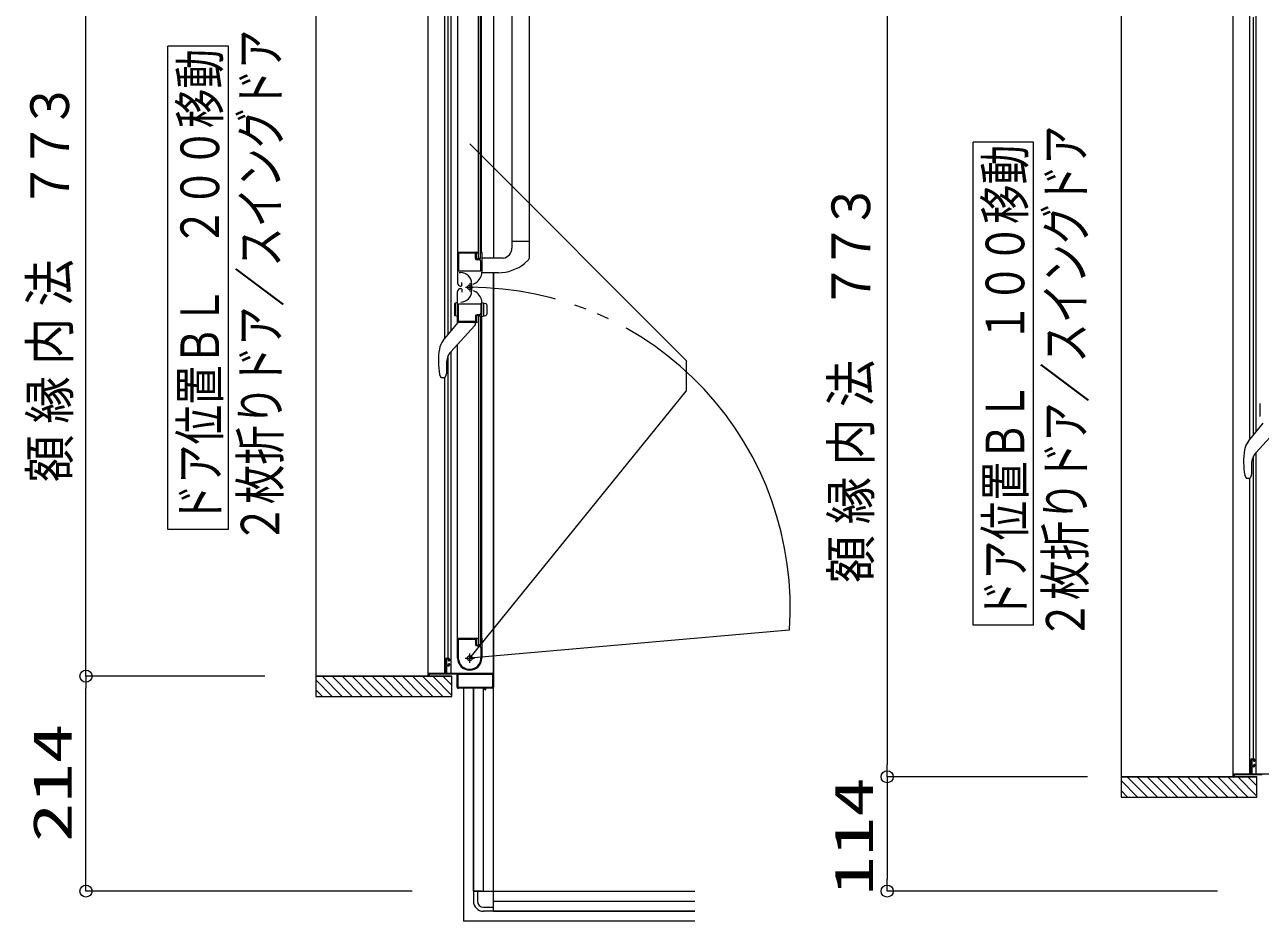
# Model space of a CAD drawing. Units: millimetres on the paper. Extents: x -305 to 305, y -152 to 152.
# Drawn here: x -90.7 to -29.3, y 31.1 to 75.6 of the extents above; entities that cross this region are included whole.
import ezdxf
from ezdxf.enums import TextEntityAlignment as Align

# ---------------------------------------------------------------- set-up
doc = ezdxf.new("R2010")
doc.units = ezdxf.units.MM
doc.linetypes.add('LONG_CHAIN', pattern=[21, 18, -1, 1, -1])
doc.linetypes.add('LONG_DOUBLE_CHAIN', pattern=[21.8, 18, -1, 0.6, -0.6, 0.6, -1])
doc.layers.add('0-0_0', color=7, linetype='Continuous', lineweight=9)
doc.layers.add('0-1_VIEW0001', color=7, linetype='Continuous', lineweight=9)
doc.styles.add('ＭＳ ゴシック', font='')
doc.styles.get('ＭＳ ゴシック').set_extended_font_data('MS Gothic')

# ---------------------------------------------------------------- blocks, each defined once
blk = doc.blocks.new('_ORIGIN')
at = {"layer": '0-0_0'}
blk.add_line((0, 0), (-1, 0), dxfattribs=at)
blk.add_circle((0, 0), 0.5, dxfattribs=at)

msp = doc.modelspace()

# ---------------------------------------------------------------- linework, layer by layer
at = {"layer": '0-1_VIEW0001'}
for p, q in [((-76.259, 82.847), (-76.259, 42.248)), ((-70.684, 43.398), (-70.684, 81.748)), ((-69.857, 60.019), (-69.857, 81.748)), ((-69.541, 60.403), (-69.541, 81.748)), ((-87.683, 43.853), (-87.683, 81.303)), ((-69.681, 60.233), (-69.681, 80.998)), ((-69.219, 80.999), (-69.219, 64.323)), ((-68.184, 63.998), (-68.184, 80.323)), ((-68.084, 63.998), (-68.084, 80.323)), ((-68.034, 64.323), (-68.034, 79.998)), ((-67.434, 80.298), (-67.434, 64.024)), ((-66.519, 79.448), (-66.519, 64.874)), ((-65.669, 79.448), (-65.669, 64.012)), ((-36.259, 77.847), (-36.259, 37.248)), ((-30.684, 38.398), (-30.684, 76.748)), ((-29.857, 55.019), (-29.857, 76.748)), ((-29.541, 55.403), (-29.541, 76.748)), ((-47.881, 76.304), (-47.881, 38.854)), ((-29.681, 55.233), (-29.681, 75.998)), ((-80.61, 74.548), (-83.61, 74.548)), ((-83.61, 50.548), (-83.61, 74.548)), ((-80.61, 50.548), (-80.61, 74.548)), ((-40.61, 69.785), (-43.61, 69.785)), ((-43.61, 45.785), (-43.61, 69.785)), ((-40.61, 45.785), (-40.61, 69.785)), ((-66.524, 64.874), (-66.524, 64.519)), ((-66.524, 64.874), (-65.669, 64.874)), ((-69.219, 64.354), (-69.219, 62.784)), ((-69.219, 64.323), (-68.268, 64.323)), ((-69.169, 64.263), (-69.169, 63.403)), ((-68.344, 64.273), (-69.159, 64.273)), ((-68.329, 64.008), (-68.329, 64.258)), ((-68.284, 64.023), (-68.284, 64.248)), ((-68.246, 64.302), (-68.255, 64.316)), ((-68.139, 63.933), (-68.254, 63.933)), ((-68.244, 64.288), (-68.244, 64.294)), ((-68.109, 63.973), (-68.234, 63.973)), ((-68.084, 63.998), (-68.184, 63.998)), ((-68.073, 64.316), (-68.082, 64.302)), ((-68.064, 63.408), (-68.064, 63.858)), ((-68.034, 64.323), (-68.061, 64.323)), ((-68.019, 64.308), (-68.019, 63.322)), ((-66.955, 64.024), (-68.009, 64.024)), ((-65.894, 63.761), (-65.697, 63.944)), ((-69.159, 63.393), (-68.079, 63.393)), ((-69.145, 63.303), (-69.065, 63.303)), ((-67.191, 63.298), (-68.009, 63.296)), ((-67.434, 31.573), (-67.434, 63.298)), ((-67.434, 63.298), (-67.434, 42.698)), ((-69.069, 62.633), (-69.039, 62.633)), ((-69.014, 62.658), (-69.014, 62.808)), ((-68.525, 62.763), (-68.525, 62.383)), ((-68.449, 62.727), (-68.319, 62.802)), ((-69.219, 60.793), (-69.219, 62.363)), ((-69.069, 62.513), (-69.039, 62.513)), ((-69.014, 62.488), (-69.014, 62.338)), ((-68.449, 62.419), (-68.319, 62.344)), ((-69.369, 61.756), (-69.369, 61.19)), ((-69.319, 61.149), (-69.319, 61.796)), ((-69.169, 60.883), (-69.169, 61.743)), ((-69.159, 61.753), (-68.079, 61.753)), ((-68.064, 61.738), (-68.064, 61.288)), ((-68.019, 60.838), (-68.019, 61.824)), ((-68.019, 61.823), (-67.825, 61.77)), ((-67.919, 61.149), (-67.919, 61.796)), ((-67.769, 61.698), (-67.769, 61.247)), ((-69.932, 59.928), (-69.194, 60.823)), ((-69.219, 61.123), (-69.343, 61.156)), ((-68.268, 60.823), (-69.209, 60.823)), ((-68.344, 60.873), (-69.159, 60.873)), ((-68.344, 60.823), (-68.344, 60.732)), ((-68.329, 61.138), (-68.329, 60.888)), ((-68.284, 61.123), (-68.284, 60.898)), ((-68.246, 60.845), (-68.255, 60.83)), ((-68.139, 61.213), (-68.254, 61.213)), ((-68.244, 60.858), (-68.244, 60.852)), ((-68.109, 61.173), (-68.234, 61.173)), ((-68.184, 61.148), (-68.184, 44.823)), ((-68.084, 61.148), (-68.184, 61.148)), ((-68.084, 61.148), (-68.084, 44.823)), ((-68.073, 60.83), (-68.082, 60.845)), ((-68.034, 60.823), (-68.061, 60.823)), ((-68.034, 60.823), (-68.034, 45.148)), ((-68.019, 61.123), (-67.825, 61.175)), ((-68.373, 60.661), (-69.551, 59.373)), ((-69.219, 44.148), (-69.219, 59.736)), ((-69.681, 44.148), (-69.681, 59.188)), ((-69.541, 43.398), (-69.541, 59.385)), ((-69.778, 58.789), (-69.778, 58.27)), ((-70.112, 58.236), (-70.068, 58.121)), ((-70.041, 58.087), (-70.068, 58.121)), ((-70.041, 58.087), (-70.04, 58.086)), ((-69.916, 58.073), (-69.998, 58.073)), ((-69.857, 43.398), (-69.857, 58.073)), ((-69.84, 58.109), (-69.841, 58.106)), ((-29.369, 56.756), (-29.369, 56.19)), ((-29.932, 54.928), (-29.194, 55.823)), ((-28.373, 55.661), (-29.551, 54.373)), ((-29.681, 39.148), (-29.681, 54.188)), ((-29.541, 38.398), (-29.541, 54.385)), ((-29.778, 53.789), (-29.778, 53.27)), ((-30.112, 53.236), (-30.068, 53.121)), ((-30.041, 53.087), (-30.068, 53.121)), ((-30.041, 53.087), (-30.04, 53.086)), ((-29.916, 53.073), (-29.998, 53.073)), ((-29.857, 38.398), (-29.857, 53.073)), ((-29.84, 53.109), (-29.841, 53.106)), ((-80.61, 50.548), (-83.61, 50.548)), ((-40.61, 45.785), (-43.61, 45.785)), ((-69.209, 45.148), (-68.268, 45.148)), ((-69.169, 44.074), (-69.169, 45.088)), ((-69.159, 45.098), (-68.339, 45.098)), ((-68.329, 45.088), (-68.329, 44.828)), ((-68.284, 45.073), (-68.284, 44.848)), ((-68.255, 45.141), (-68.246, 45.127)), ((-68.244, 45.119), (-68.244, 45.113)), ((-68.184, 44.823), (-68.084, 44.823)), ((-68.082, 45.127), (-68.073, 45.141)), ((-68.061, 45.148), (-68.034, 45.148)), ((-68.019, 45.133), (-68.019, 44.148)), ((-68.254, 44.753), (-68.139, 44.753)), ((-68.234, 44.798), (-68.109, 44.798)), ((-68.064, 44.678), (-68.064, 44.148)), ((-69.819, 43.413), (-69.819, 44.098)), ((-69.769, 44.148), (-69.669, 44.148)), ((-69.769, 44.078), (-69.769, 43.808)), ((-69.769, 43.733), (-69.769, 43.413)), ((-69.684, 44.093), (-69.754, 44.093)), ((-69.754, 43.793), (-69.684, 43.793)), ((-69.669, 43.748), (-69.754, 43.748)), ((-69.669, 44.033), (-69.669, 44.078)), ((-69.669, 43.808), (-69.669, 43.853)), ((-69.634, 44.018), (-69.654, 44.018)), ((-69.654, 43.868), (-69.634, 43.868)), ((-69.619, 44.098), (-69.619, 44.033)), ((-69.619, 43.853), (-69.619, 43.798)), ((-78.799, 43.253), (-87.683, 43.253)), ((-78.799, 43.253), (-87.683, 43.253)), ((-76.259, 43.248), (-69.509, 43.248)), ((-76.259, 43.063), (-75.444, 42.248)), ((-75.949, 43.248), (-74.949, 42.248)), ((-75.454, 43.248), (-74.454, 42.248)), ((-74.959, 43.248), (-73.959, 42.248)), ((-74.459, 43.248), (-73.459, 42.248)), ((-73.959, 43.248), (-72.959, 42.248)), ((-73.459, 43.248), (-72.459, 42.248)), ((-72.959, 43.248), (-71.959, 42.248)), ((-72.459, 43.248), (-71.459, 42.248)), ((-71.959, 43.248), (-70.959, 42.248)), ((-71.459, 43.248), (-70.459, 42.248)), ((-70.959, 43.248), (-69.959, 42.248)), ((-70.684, 43.263), (-70.684, 43.383)), ((-70.669, 43.398), (-69.834, 43.398)), ((-70.634, 43.333), (-70.634, 43.263)), ((-69.249, 43.348), (-70.619, 43.348)), ((-70.459, 43.248), (-69.509, 42.298)), ((-69.959, 43.248), (-69.509, 42.798)), ((-69.754, 43.398), (-67.459, 43.398)), ((-69.234, 42.698), (-69.234, 43.333)), ((-69.189, 42.708), (-69.189, 43.333)), ((-69.174, 43.348), (-67.494, 43.348)), ((-67.479, 43.333), (-67.479, 42.708)), ((-87.683, 33.173), (-87.683, 42.653)), ((-76.259, 42.568), (-75.939, 42.248)), ((-67.889, 42.648), (-69.184, 42.648)), ((-67.494, 42.693), (-69.174, 42.693)), ((-68.434, 42.648), (-68.434, 32.573)), ((-68.434, 32.573), (-68.434, 42.648)), ((-67.934, 32.573), (-67.934, 42.648)), ((-67.874, 42.583), (-67.874, 42.633)), ((-67.844, 42.573), (-67.864, 42.573)), ((-67.834, 42.633), (-67.834, 42.583)), ((-67.484, 42.648), (-67.819, 42.648)), ((-29.819, 38.413), (-29.819, 39.098)), ((-29.769, 39.148), (-29.669, 39.148)), ((-29.769, 39.078), (-29.769, 38.808)), ((-29.769, 38.733), (-29.769, 38.413)), ((-29.684, 39.093), (-29.754, 39.093)), ((-29.754, 38.793), (-29.684, 38.793)), ((-29.669, 38.748), (-29.754, 38.748)), ((-29.669, 39.033), (-29.669, 39.078)), ((-29.669, 38.808), (-29.669, 38.853)), ((-29.634, 39.018), (-29.654, 39.018)), ((-29.654, 38.868), (-29.634, 38.868)), ((-29.619, 39.098), (-29.619, 39.033)), ((-29.619, 38.853), (-29.619, 38.798)), ((-37.923, 38.254), (-47.881, 38.254)), ((-37.923, 38.254), (-47.881, 38.254)), ((-36.259, 38.248), (-29.509, 38.248)), ((-36.259, 38.063), (-35.444, 37.248)), ((-35.949, 38.248), (-34.949, 37.248)), ((-35.454, 38.248), (-34.454, 37.248)), ((-34.959, 38.248), (-33.959, 37.248)), ((-34.459, 38.248), (-33.459, 37.248)), ((-33.959, 38.248), (-32.959, 37.248)), ((-33.459, 38.248), (-32.459, 37.248)), ((-32.959, 38.248), (-31.959, 37.248)), ((-32.459, 38.248), (-31.459, 37.248)), ((-31.959, 38.248), (-30.959, 37.248)), ((-31.459, 38.248), (-30.459, 37.248)), ((-30.959, 38.248), (-29.959, 37.248)), ((-30.684, 38.263), (-30.684, 38.383)), ((-30.669, 38.398), (-29.834, 38.398)), ((-30.634, 38.333), (-30.634, 38.263)), ((-29.249, 38.348), (-30.619, 38.348)), ((-30.459, 38.248), (-29.509, 37.298)), ((-29.959, 38.248), (-29.509, 37.798)), ((-29.754, 38.398), (-27.459, 38.398)), ((-47.881, 37.654), (-47.881, 33.174)), ((-36.259, 37.568), (-35.939, 37.248)), ((-71.474, 32.573), (-87.683, 32.573)), ((-68.034, 32.573), (-68.434, 32.573)), ((-68.434, 32.573), (-68.434, 32.073)), ((-68.434, 32.573), (-57.434, 32.573)), ((-68.234, 32.573), (-68.234, 32.073)), ((-31.474, 32.574), (-47.881, 32.574)), ((-67.434, 32.073), (-57.434, 32.073)), ((-67.434, 31.573), (-67.434, 31.973)), ((-67.934, 31.773), (-67.434, 31.773)), ((-67.434, 31.573), (-67.934, 31.573)), ((-57.434, 31.573), (-67.434, 31.573)), ((-67.434, 31.573), (-57.434, 31.573))]:
    msp.add_line(p, q, dxfattribs=at)
at = {"layer": '0-1_VIEW0001', "linetype": 'LONG_DOUBLE_CHAIN'}
for p, q in [((-68.619, 69.695), (-57.859, 58.934)), ((-57.859, 58.934), (-57.859, 57.408)), ((-68.619, 44.148), (-57.859, 57.408)), ((-52.755, 45.536), (-68.619, 44.148)), ((-68.934, 42.648), (-68.934, 31.073)), ((-57.434, 31.073), (-68.934, 31.073))]:
    msp.add_line(p, q, dxfattribs=at)
at = {"layer": '0-1_VIEW0001', "linetype": 'LONG_CHAIN'}
for p, q in [((-68.619, 62.786), (-68.619, 62.361)), ((-68.832, 62.573), (-68.44, 62.573)), ((-68.619, 43.918), (-68.619, 44.378)), ((-68.849, 44.148), (-68.389, 44.148))]:
    msp.add_line(p, q, dxfattribs=at)
at = {"layer": '0-1_VIEW0001', "color": 5}
for p, q in [((-69.509, 43.248), (-76.259, 43.248)), ((-29.509, 38.248), (-36.259, 38.248))]:
    msp.add_line(p, q, dxfattribs=at)
at = {"layer": '0-1_VIEW0001'}
for points in [[(-69.219, 61.123), (-69.219, 61.823), (-69.343, 61.789)], [(-69.998, 58.073), (-70, 58.073), (-70.002, 58.074), (-70.005, 58.074), (-70.007, 58.074), (-70.009, 58.074), (-70.011, 58.075), (-70.013, 58.075), (-70.016, 58.075), (-70.018, 58.076), (-70.02, 58.076), (-70.022, 58.077), (-70.025, 58.078), (-70.027, 58.078), (-70.029, 58.079), (-70.031, 58.08), (-70.033, 58.081), (-70.035, 58.082), (-70.037, 58.083), (-70.039, 58.085), (-70.04, 58.086)], [(-69.839, 58.109), (-69.838, 58.11), (-69.838, 58.111), (-69.837, 58.112), (-69.836, 58.113), (-69.835, 58.114), (-69.834, 58.116), (-69.833, 58.117), (-69.831, 58.118), (-69.83, 58.12), (-69.829, 58.121), (-69.828, 58.122), (-69.827, 58.124), (-69.826, 58.125), (-69.825, 58.127), (-69.824, 58.128), (-69.823, 58.13), (-69.822, 58.131), (-69.821, 58.133), (-69.82, 58.135), (-69.818, 58.138), (-69.816, 58.141), (-69.814, 58.144), (-69.812, 58.147), (-69.81, 58.151), (-69.808, 58.154), (-69.806, 58.158), (-69.804, 58.161), (-69.802, 58.165), (-69.8, 58.169), (-69.799, 58.173), (-69.797, 58.177), (-69.796, 58.18), (-69.794, 58.184), (-69.793, 58.188), (-69.791, 58.192), (-69.79, 58.196), (-69.789, 58.2), (-69.787, 58.205), (-69.786, 58.209)], [(-69.786, 58.209), (-69.785, 58.213), (-69.784, 58.217), (-69.783, 58.221), (-69.782, 58.226), (-69.782, 58.23), (-69.781, 58.234), (-69.78, 58.238), (-69.78, 58.243), (-69.779, 58.247), (-69.779, 58.252), (-69.779, 58.254), (-69.778, 58.256), (-69.778, 58.258), (-69.778, 58.26), (-69.778, 58.262), (-69.778, 58.264), (-69.778, 58.267), (-69.778, 58.269), (-69.778, 58.271), (-69.778, 58.273)], [(-29.998, 53.073), (-30, 53.073), (-30.002, 53.074), (-30.005, 53.074), (-30.007, 53.074), (-30.009, 53.074), (-30.011, 53.075), (-30.013, 53.075), (-30.016, 53.075), (-30.018, 53.076), (-30.02, 53.076), (-30.022, 53.077), (-30.025, 53.078), (-30.027, 53.078), (-30.029, 53.079), (-30.031, 53.08), (-30.033, 53.081), (-30.035, 53.082), (-30.037, 53.083), (-30.039, 53.085), (-30.04, 53.086)], [(-29.839, 53.109), (-29.838, 53.11), (-29.838, 53.111), (-29.837, 53.112), (-29.836, 53.113), (-29.835, 53.114), (-29.834, 53.116), (-29.833, 53.117), (-29.831, 53.118), (-29.83, 53.12), (-29.829, 53.121), (-29.828, 53.122), (-29.827, 53.124), (-29.826, 53.125), (-29.825, 53.127), (-29.824, 53.128), (-29.823, 53.13), (-29.822, 53.131), (-29.821, 53.133), (-29.82, 53.135), (-29.818, 53.138), (-29.816, 53.141), (-29.814, 53.144), (-29.812, 53.147), (-29.81, 53.151), (-29.808, 53.154), (-29.806, 53.158), (-29.804, 53.161), (-29.802, 53.165), (-29.8, 53.169), (-29.799, 53.173), (-29.797, 53.177), (-29.796, 53.18), (-29.794, 53.184), (-29.793, 53.188), (-29.791, 53.192), (-29.79, 53.196), (-29.789, 53.2), (-29.787, 53.205), (-29.786, 53.209)], [(-29.786, 53.209), (-29.785, 53.213), (-29.784, 53.217), (-29.783, 53.221), (-29.782, 53.226), (-29.782, 53.23), (-29.781, 53.234), (-29.78, 53.238), (-29.78, 53.243), (-29.779, 53.247), (-29.779, 53.252), (-29.779, 53.254), (-29.778, 53.256), (-29.778, 53.258), (-29.778, 53.26), (-29.778, 53.262), (-29.778, 53.264), (-29.778, 53.267), (-29.778, 53.269), (-29.778, 53.271), (-29.778, 53.273)], [(-76.259, 42.248), (-69.509, 42.248), (-69.509, 43.249)], [(-36.259, 37.248), (-29.509, 37.248), (-29.509, 38.249)]]:
    msp.add_lwpolyline(points, dxfattribs=at)
for centre, radius in [((-68.619, 62.573), 0.113), ((-68.619, 44.148), 0.125)]:
    msp.add_circle(centre, radius, dxfattribs=at)
for centre, radius, start, end in [((-67.024, 64.519), 0.5, 277.95562, 0), ((-69.209, 64.313), 0.01, 90, 180), ((-69.159, 64.263), 0.01, 90, 180), ((-68.344, 64.258), 0.015, 0, 90), ((-68.254, 64.008), 0.075, 180, 270), ((-68.259, 64.248), 0.025, 90, 180), ((-68.234, 64.023), 0.05, 180, 270), ((-68.268, 64.308), 0.015, 30.96376, 90), ((-68.259, 64.288), 0.015, 270, 0), ((-68.259, 64.294), 0.015, 0, 30.96376), ((-68.139, 63.858), 0.075, 0, 90), ((-68.109, 63.998), 0.025, 270, 0), ((-68.069, 64.294), 0.015, 149.03624, 180), ((-68.061, 64.308), 0.015, 90, 149.03624), ((-68.034, 64.308), 0.015, 0, 90), ((-65.769, 64.013), 0.1, 316.52757, 0), ((-69.159, 63.403), 0.01, 180, 270), ((-69.065, 62.763), 0.54, 0, 90), ((-68.619, 63.322), 0.6, 300, 0), ((-68.079, 63.408), 0.015, 270, 0), ((-67.199, 65.368), 2.07, 270.2, 309.05814), ((-69.069, 62.783), 0.15, 180, 270), ((-69.039, 62.658), 0.025, 270, 0), ((-69.069, 62.363), 0.15, 90, 180), ((-69.065, 62.383), 0.54, 270, 0), ((-69.039, 62.488), 0.025, 0, 90), ((-68.619, 61.824), 0.6, 0, 60), ((-69.334, 61.756), 0.035, 105, 180), ((-69.159, 61.743), 0.01, 90, 180), ((-68.079, 61.738), 0.015, 0, 90), ((-67.844, 61.698), 0.075, 0, 75), ((-69.334, 61.19), 0.035, 180, 255), ((-69.209, 60.833), 0.01, 180, 270), ((-69.159, 60.883), 0.01, 180, 270), ((-68.344, 60.888), 0.015, 270, 0), ((-68.254, 61.138), 0.075, 90, 180), ((-68.234, 61.123), 0.05, 90, 180), ((-68.259, 60.898), 0.025, 180, 270), ((-68.268, 60.838), 0.015, 270, 329.03624), ((-68.259, 60.858), 0.015, 0, 90), ((-68.259, 60.852), 0.015, 329.03624, 0), ((-68.139, 61.288), 0.075, 270, 0), ((-68.109, 61.148), 0.025, 0, 90), ((-68.069, 60.852), 0.015, 180, 210.96376), ((-68.061, 60.838), 0.015, 210.96376, 270), ((-68.034, 60.838), 0.015, 270, 0), ((-67.844, 61.247), 0.075, 285, 0), ((-68.444, 60.732), 0.1, 317.56377, 0), ((-69.238, 59.355), 0.9, 140.5, 170.71156), ((-66.504, 58.908), 3.67, 170.71156, 190.5453), ((-68.913, 58.789), 0.865, 137.56377, 180), ((-69.916, 58.173), 0.1, 270, 318.18968), ((-29.334, 56.756), 0.035, 105, 180), ((-29.334, 56.19), 0.035, 180, 255), ((-29.238, 54.355), 0.9, 140.5, 170.71156), ((-26.504, 53.908), 3.67, 170.71156, 190.5453), ((-28.913, 53.789), 0.865, 137.56377, 180), ((-29.916, 53.173), 0.1, 270, 318.18968), ((-69.209, 45.138), 0.01, 90, 180), ((-69.159, 45.088), 0.01, 90, 180), ((-68.339, 45.088), 0.01, 0, 90), ((-68.254, 44.828), 0.075, 180, 270), ((-68.259, 45.073), 0.025, 90, 180), ((-68.234, 44.848), 0.05, 180, 270), ((-68.268, 45.133), 0.015, 30.96376, 90), ((-68.259, 45.113), 0.015, 270, 0), ((-68.259, 45.119), 0.015, 0, 30.96376), ((-68.109, 44.823), 0.025, 270, 0), ((-68.069, 45.119), 0.015, 149.03624, 180), ((-68.061, 45.133), 0.015, 90, 149.03624), ((-68.034, 45.133), 0.015, 0, 90), ((-69.204, 44.248), 0.015, 177.30646, 180), ((-68.139, 44.678), 0.075, 0, 90), ((-69.769, 44.098), 0.05, 90, 180), ((-69.754, 44.078), 0.015, 90, 180), ((-69.754, 43.808), 0.015, 180, 270), ((-69.754, 43.733), 0.015, 90, 180), ((-69.684, 44.078), 0.015, 0, 90), ((-69.684, 43.808), 0.015, 270, 0), ((-69.669, 44.098), 0.05, 0, 90), ((-69.654, 44.033), 0.015, 180, 270), ((-69.654, 43.853), 0.015, 90, 180), ((-69.669, 43.798), 0.05, 270, 0), ((-69.634, 44.033), 0.015, 270, 0), ((-69.634, 43.853), 0.015, 0, 90), ((-68.619, 44.148), 0.6, 180, 0), ((-68.619, 44.148), 0.555, 187.76707, 0), ((-69.159, 44.074), 0.01, 180, 187.76707), ((-70.669, 43.383), 0.015, 90, 180), ((-70.669, 43.263), 0.015, 180, 270), ((-70.649, 43.263), 0.015, 270, 0), ((-70.619, 43.333), 0.015, 90, 180), ((-69.834, 43.413), 0.015, 270, 0), ((-69.754, 43.413), 0.015, 180, 270), ((-69.249, 43.333), 0.015, 0, 90), ((-69.174, 43.333), 0.015, 90, 180), ((-67.494, 43.333), 0.015, 0, 90), ((-67.459, 43.373), 0.025, 0, 90), ((-69.184, 42.698), 0.05, 180, 270), ((-69.174, 42.708), 0.015, 180, 270), ((-67.889, 42.633), 0.015, 0, 90), ((-67.864, 42.583), 0.01, 180, 270), ((-67.844, 42.583), 0.01, 270, 0), ((-67.819, 42.633), 0.015, 90, 180), ((-67.494, 42.708), 0.015, 270, 0), ((-67.484, 42.698), 0.05, 270, 0), ((-29.769, 39.098), 0.05, 90, 180), ((-29.754, 39.078), 0.015, 90, 180), ((-29.754, 38.808), 0.015, 180, 270), ((-29.754, 38.733), 0.015, 90, 180), ((-29.684, 39.078), 0.015, 0, 90), ((-29.684, 38.808), 0.015, 270, 0), ((-29.669, 39.098), 0.05, 0, 90), ((-29.654, 39.033), 0.015, 180, 270), ((-29.654, 38.853), 0.015, 90, 180), ((-29.669, 38.798), 0.05, 270, 0), ((-29.634, 39.033), 0.015, 270, 0), ((-29.634, 38.853), 0.015, 0, 90), ((-30.669, 38.383), 0.015, 90, 180), ((-30.669, 38.263), 0.015, 180, 270), ((-30.649, 38.263), 0.015, 270, 0), ((-30.619, 38.333), 0.015, 90, 180), ((-29.834, 38.413), 0.015, 270, 0), ((-29.754, 38.413), 0.015, 180, 270), ((-67.934, 32.073), 0.5, 180, 270), ((-67.934, 32.073), 0.3, 180, 270)]:
    msp.add_arc(centre, radius, start, end, dxfattribs=at)
at = {"layer": '0-1_VIEW0001', "linetype": 'LONG_DOUBLE_CHAIN'}
msp.add_arc((-68.619, 46.648), 15.925, 356.00267, 90, dxfattribs=at)

# ---------------------------------------------------------------- block references
at = {"layer": '0-1_VIEW0001', "xscale": 0.6, "yscale": 0.6}
for p, rotation in [((-87.683, 43.253), 270), ((-87.683, 43.253), 90), ((-47.881, 38.254), 270), ((-47.881, 38.254), 90), ((-87.683, 32.573), 270), ((-47.881, 32.574), 270)]:
    msp.add_blockref('_ORIGIN', p, dxfattribs=dict(at, rotation=rotation))

# ---------------------------------------------------------------- texts
at = {"layer": '0-1_VIEW0001', "style": 'ＭＳ ゴシック'}
for s, width, p in [('２枚折りドア／スイングドア', 0.75, (-77.493, 49.833)), ('ドア位置ＢＬ\u3000２００移動', 0.75, (-80.49, 50.833)), ('３', 0.9, (-87.949, 70.429)), ('７', 0.9, (-87.949, 68.441)), ('２枚折りドア／スイングドア', 0.75, (-37.493, 45.07)), ('ドア位置ＢＬ\u3000１００移動', 0.75, (-40.49, 46.07)), ('７', 0.9, (-87.949, 66.453)), ('３', 0.9, (-48.147, 65.43)), ('７', 0.9, (-48.147, 63.442)), ('法', 0.9, (-87.949, 61.613)), ('７', 0.9, (-48.147, 61.454)), ('内', 0.9, (-87.949, 58.705)), ('法', 0.9, (-48.147, 56.614)), ('縁', 0.9, (-87.949, 55.797)), ('内', 0.9, (-48.147, 53.706)), ('額', 0.9, (-87.949, 52.889)), ('縁', 0.9, (-48.147, 50.798)), ('額', 0.9, (-48.147, 47.89)), ('214', 1.5, (-87.822, 35.003)), ('114', 1.5, (-48.011, 32.343))]:
    msp.add_text(s, height=1.921, rotation=90, dxfattribs=dict(at, width=width)).set_placement(p, align=Align.BOTTOM_LEFT)

doc.saveas('drawing.dxf')
